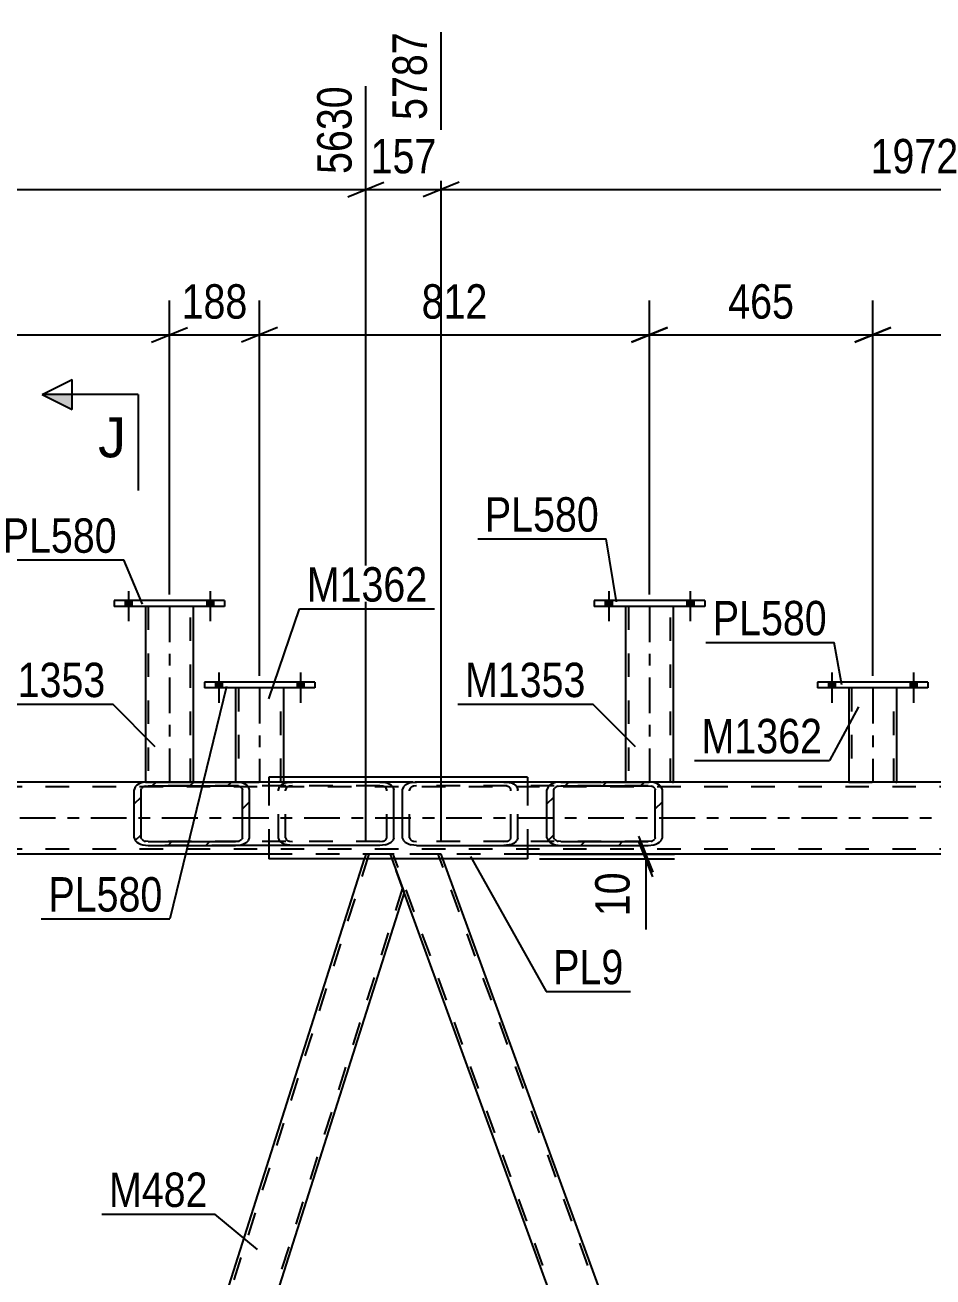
# Model space of a CAD drawing. Header units: millimetres. Extents: x -808 to 381, y -747 to 94.
# Drawn here: x -582.1 to -506.5, y -190.4 to -86.1 of the extents above; entities that cross this region are included whole.
import ezdxf

# ---------------------------------------------------------------- set-up
doc = ezdxf.new("R2010")
doc.units = ezdxf.units.MM
doc.linetypes.add('DXK_LINE_DOT2', pattern=[3.9198, 1.9599, -1.9599])
doc.linetypes.add('DXK_LINE_DOT3', pattern=[5.9187, 2.979, -0.9799, 0.9799, -0.9799])
doc.styles.add('Arial', font='arial.ttf', dxfattribs={"height": 0.2})
doc.styles.add('Arial Narrow', font='ARIALN.TTF', dxfattribs={"height": 0.2})

# ---------------------------------------------------------------- blocks, each defined once
blk = doc.blocks.new('Part-232923327-79938 - 79863')
at = {"color": 7, "linetype": 'DXK_LINE_DOT2'}
for p, q in [((-112.59, -149.19), (-657, -149.19)), ((-530.19, -149.19), (-571.86, -149.19)), ((-111.99, -149.59), (-743.62, -149.59)), ((-111.99, -154.79), (-743.62, -154.79)), ((-540.25, -155.19), (-561.8, -155.19))]:
    blk.add_line(p, q, dxfattribs=at)
at = {"color": 2, "linetype": 'Continuous'}
for p, q in [((-571.86, -149.19), (-615.32, -149.19)), ((-486.73, -149.19), (-530.19, -149.19)), ((-561.8, -155.19), (-625.39, -155.19)), ((-476.66, -155.19), (-540.25, -155.19))]:
    blk.add_line(p, q, dxfattribs=at)
at = {"color": 7, "linetype": 'DXK_LINE_DOT3'}
blk.add_line((-111.99, -152.19), (-743.62, -152.19), dxfattribs=at)
blk = doc.blocks.new('Part-232923327-79882 - 79863')
at = {"linetype": 'Continuous'}
h = blk.add_hatch(dxfattribs=at)
h.set_pattern_fill('', scale=0.7, style=0, pattern_type=0)
h.set_pattern_definition([(45, (-572.9396, -154.072), (-1.57154, 1.57154), [])])
h.paths.add_polyline_path([(-573.03, -153.83), (-572.94, -154.07), (-572.69, -154.28), (-572.31, -154.42), (-571.86, -154.47), (-564.58, -154.47), (-564.14, -154.42), (-563.76, -154.28), (-563.51, -154.07), (-563.42, -153.83), (-563.42, -149.83), (-563.51, -149.58), (-563.76, -149.37), (-564.14, -149.24), (-564.58, -149.19), (-571.86, -149.19), (-572.31, -149.24), (-572.69, -149.37), (-572.94, -149.58), (-573.03, -149.83)])
h.paths.add_polyline_path([(-572.4, -149.7), (-572.28, -149.6), (-572.09, -149.53), (-571.86, -149.51), (-564.58, -149.51), (-564.36, -149.53), (-564.17, -149.6), (-564.05, -149.7), (-564, -149.83), (-564, -153.83), (-564.05, -153.95), (-564.17, -154.05), (-564.36, -154.12), (-564.58, -154.15), (-571.86, -154.15), (-572.09, -154.12), (-572.28, -154.05), (-572.4, -153.95), (-572.45, -153.83), (-572.45, -149.83)])
at = {"color": 2, "linetype": 'Continuous'}
for p, q in [((-571.86, -149.19), (-572.31, -149.24)), ((-571.86, -149.19), (-564.58, -149.19)), ((-552.56, -149.19), (-564.58, -149.19)), ((-564.14, -149.24), (-564.58, -149.19)), ((-552.56, -149.19), (-552.11, -149.24)), ((-572.94, -149.58), (-573.03, -149.83)), ((-573.03, -153.83), (-573.03, -149.83)), ((-572.45, -149.83), (-572.4, -149.7)), ((-572.45, -153.83), (-572.45, -149.83)), ((-572.09, -149.53), (-571.86, -149.51)), ((-571.86, -149.51), (-564.58, -149.51)), ((-564.58, -149.51), (-564.36, -149.53)), ((-564.05, -149.7), (-564, -149.83)), ((-564, -153.83), (-564, -149.83)), ((-563.42, -149.83), (-563.51, -149.58)), ((-563.42, -153.83), (-563.42, -149.83)), ((-551.48, -149.58), (-551.39, -149.83)), ((-551.39, -153.83), (-551.39, -149.83)), ((-573.03, -153.83), (-572.94, -154.07)), ((-572.4, -153.95), (-572.45, -153.83)), ((-571.86, -154.15), (-572.09, -154.12)), ((-571.86, -154.15), (-564.58, -154.15)), ((-564.36, -154.12), (-564.58, -154.15)), ((-564, -153.83), (-564.05, -153.95)), ((-563.51, -154.07), (-563.42, -153.83)), ((-551.39, -153.83), (-551.48, -154.07)), ((-572.31, -154.42), (-571.86, -154.47)), ((-571.86, -154.47), (-564.58, -154.47)), ((-564.58, -154.47), (-564.14, -154.42)), ((-552.56, -154.47), (-564.58, -154.47)), ((-552.11, -154.42), (-552.56, -154.47))]:
    blk.add_line(p, q, dxfattribs=at)
at = {"color": 7, "linetype": 'DXK_LINE_DOT2'}
for p, q in [((-564.58, -149.19), (-571.86, -149.19)), ((-560.28, -149.24), (-559.83, -149.19)), ((-552.56, -149.51), (-571.86, -149.51)), ((-561, -149.83), (-560.91, -149.58)), ((-561, -153.83), (-561, -149.83)), ((-560.37, -149.7), (-560.42, -149.83)), ((-560.42, -153.83), (-560.42, -149.83)), ((-559.83, -149.51), (-560.06, -149.53)), ((-552.33, -149.53), (-552.56, -149.51)), ((-551.97, -149.83), (-552.02, -149.7)), ((-551.97, -153.83), (-551.97, -149.83)), ((-552.56, -154.15), (-571.86, -154.15)), ((-560.91, -154.07), (-561, -153.83)), ((-560.42, -153.83), (-560.37, -153.95)), ((-560.06, -154.12), (-559.83, -154.15)), ((-552.56, -154.15), (-552.33, -154.12)), ((-552.02, -153.95), (-551.97, -153.83)), ((-564.58, -154.47), (-571.86, -154.47)), ((-559.83, -154.47), (-560.28, -154.42))]:
    blk.add_line(p, q, dxfattribs=at)
at = {"color": 2, "linetype": 'Continuous'}
for centre, radius, start, end in [((-572.13, -150.31), 1.09, 99.5182, 138.0637), ((-572, -150.07), 0.545, 99.5182, 138.0637), ((-564.45, -150.07), 0.545, 41.9363, 80.4819), ((-564.32, -150.31), 1.09, 41.9363, 80.4819), ((-552.29, -150.31), 1.09, 41.9363, 80.4819), ((-572.13, -153.34), 1.09, 221.9363, 260.4819), ((-572, -153.59), 0.545, 221.9363, 260.4819), ((-564.45, -153.59), 0.545, 279.5182, 318.0637), ((-564.32, -153.34), 1.09, 279.5182, 318.0637), ((-552.29, -153.34), 1.09, 279.5182, 318.0637)]:
    blk.add_arc(centre, radius, start, end, dxfattribs=at)
at = {"color": 7, "linetype": 'DXK_LINE_DOT2'}
for centre, radius, start, end in [((-560.1, -150.31), 1.09, 99.5182, 138.0637), ((-559.97, -150.07), 0.545, 99.5182, 138.0637), ((-552.42, -150.07), 0.545, 41.9363, 80.4819), ((-560.1, -153.34), 1.09, 221.9363, 260.4819), ((-559.97, -153.59), 0.545, 221.9363, 260.4819), ((-552.42, -153.59), 0.545, 279.5182, 318.0637)]:
    blk.add_arc(centre, radius, start, end, dxfattribs=at)
blk = doc.blocks.new('Part-232923327-79962 - 79863')
at = {"color": 2, "linetype": 'Continuous'}
for p, q in [((-561.8, -148.79), (-561.8, -149.19)), ((-540.25, -148.79), (-561.8, -148.79)), ((-540.25, -148.79), (-540.25, -149.19)), ((-561.8, -154.47), (-561.8, -155.59)), ((-540.25, -154.47), (-540.25, -155.59)), ((-540.25, -155.59), (-561.8, -155.59))]:
    blk.add_line(p, q, dxfattribs=at)
at = {"color": 7, "linetype": 'DXK_LINE_DOT2'}
for p, q in [((-561.8, -149.19), (-561.8, -154.47)), ((-540.25, -149.19), (-540.25, -154.47))]:
    blk.add_line(p, q, dxfattribs=at)
blk = doc.blocks.new('Part-232923327-142901 - 79863')
at = {"color": 2, "linetype": 'Continuous'}
for p, q in [((-513.49, -141.34), (-513.49, -149.19)), ((-509.49, -149.19), (-509.49, -141.34))]:
    blk.add_line(p, q, dxfattribs=at)
at = {"color": 7, "linetype": 'DXK_LINE_DOT2'}
for p, q in [((-509.49, -141.34), (-513.49, -141.34)), ((-513.25, -141.34), (-513.25, -149.19)), ((-509.73, -149.19), (-509.73, -141.34)), ((-513.49, -149.19), (-513.49, -149.19)), ((-513.49, -149.19), (-509.49, -149.19)), ((-509.49, -149.19), (-509.49, -149.19)), ((-509.49, -149.19), (-509.49, -149.19))]:
    blk.add_line(p, q, dxfattribs=at)
at = {"color": 7, "linetype": 'DXK_LINE_DOT3'}
blk.add_line((-511.49, -141.34), (-511.49, -149.19), dxfattribs=at)
blk = doc.blocks.new('Part-232923327-79906 - 79863')
at = {"color": 7, "linetype": 'DXK_LINE_DOT2'}
for p, q in [((-547.44, -155.19), (-551.7, -155.19)), ((-550.53, -158.39), (-551.7, -155.19)), ((-508.13, -274.19), (-551.44, -155.19)), ((-504.38, -274.19), (-547.7, -155.19)), ((-547.3, -155.59), (-547.44, -155.19))]:
    blk.add_line(p, q, dxfattribs=at)
at = {"color": 2, "linetype": 'Continuous'}
for p, q in [((-505.3, -270.98), (-547.3, -155.59)), ((-508.53, -273.79), (-550.53, -158.39))]:
    blk.add_line(p, q, dxfattribs=at)
blk = doc.blocks.new('Part-232923327-142900 - 79863')
at = {"color": 2, "linetype": 'Continuous'}
for p, q in [((-557.97, -140.86), (-567.17, -140.86)), ((-567.17, -140.86), (-567.17, -141.34)), ((-557.97, -141.34), (-567.17, -141.34)), ((-557.97, -140.86), (-557.97, -141.34))]:
    blk.add_line(p, q, dxfattribs=at)
blk = doc.blocks.new('Part-232923327-79913 - 79863')
at = {"color": 7, "linetype": 'DXK_LINE_DOT2'}
for p, q in [((-553.46, -155.19), (-590.29, -271.35)), ((-553.71, -155.19), (-553.84, -155.59)), ((-551.7, -155.19), (-553.71, -155.19)), ((-551.7, -155.19), (-551.55, -155.59)), ((-550.67, -158.02), (-587.5, -274.19))]:
    blk.add_line(p, q, dxfattribs=at)
at = {"color": 2, "linetype": 'Continuous'}
for p, q in [((-590.43, -270.98), (-553.84, -155.59)), ((-551.55, -155.59), (-550.53, -158.39)), ((-550.53, -158.39), (-587.12, -273.79))]:
    blk.add_line(p, q, dxfattribs=at)
blk = doc.blocks.new('Part-232923327-79945 - 79863')
at = {"linetype": 'Continuous'}
h = blk.add_hatch(dxfattribs=at)
h.set_pattern_fill('', scale=0.7, style=0, pattern_type=0)
h.set_pattern_definition([(45, (-538.542, -154.072), (-1.57154, 1.57154), [])])
h.paths.add_polyline_path([(-538.63, -153.83), (-538.54, -154.07), (-538.29, -154.28), (-537.91, -154.42), (-537.47, -154.47), (-530.19, -154.47), (-529.74, -154.42), (-529.36, -154.28), (-529.11, -154.07), (-529.02, -153.83), (-529.02, -149.83), (-529.11, -149.58), (-529.36, -149.37), (-529.74, -149.24), (-530.19, -149.19), (-537.47, -149.19), (-537.91, -149.24), (-538.29, -149.37), (-538.54, -149.58), (-538.63, -149.83)])
h.paths.add_polyline_path([(-538, -149.7), (-537.88, -149.6), (-537.69, -149.53), (-537.47, -149.51), (-530.19, -149.51), (-529.96, -149.53), (-529.78, -149.6), (-529.65, -149.7), (-529.61, -149.83), (-529.61, -153.83), (-529.65, -153.95), (-529.78, -154.05), (-529.96, -154.12), (-530.19, -154.15), (-537.47, -154.15), (-537.69, -154.12), (-537.88, -154.05), (-538, -153.95), (-538.05, -153.83), (-538.05, -149.83)])
at = {"color": 2, "linetype": 'Continuous'}
for p, q in [((-549.94, -149.24), (-549.5, -149.19)), ((-537.47, -149.19), (-549.5, -149.19)), ((-537.47, -149.19), (-537.91, -149.24)), ((-537.47, -149.19), (-530.19, -149.19)), ((-529.74, -149.24), (-530.19, -149.19)), ((-550.66, -149.83), (-550.57, -149.58)), ((-550.66, -153.83), (-550.66, -149.83)), ((-538.54, -149.58), (-538.63, -149.83)), ((-538.63, -153.83), (-538.63, -149.83)), ((-538.05, -149.83), (-538, -149.7)), ((-538.05, -153.83), (-538.05, -149.83)), ((-537.69, -149.53), (-537.47, -149.51)), ((-537.47, -149.51), (-530.19, -149.51)), ((-530.19, -149.51), (-529.96, -149.53)), ((-529.65, -149.7), (-529.61, -149.83)), ((-529.61, -153.83), (-529.61, -149.83)), ((-529.02, -149.83), (-529.11, -149.58)), ((-529.02, -153.83), (-529.02, -149.83)), ((-550.57, -154.07), (-550.66, -153.83)), ((-538.63, -153.83), (-538.54, -154.07)), ((-538, -153.95), (-538.05, -153.83)), ((-537.47, -154.15), (-537.69, -154.12)), ((-537.47, -154.15), (-530.19, -154.15)), ((-529.96, -154.12), (-530.19, -154.15)), ((-529.61, -153.83), (-529.65, -153.95)), ((-529.11, -154.07), (-529.02, -153.83)), ((-549.5, -154.47), (-549.94, -154.42)), ((-549.5, -154.47), (-537.47, -154.47)), ((-537.91, -154.42), (-537.47, -154.47)), ((-537.47, -154.47), (-530.19, -154.47)), ((-530.19, -154.47), (-529.74, -154.42))]:
    blk.add_line(p, q, dxfattribs=at)
at = {"color": 7, "linetype": 'DXK_LINE_DOT2'}
for p, q in [((-542.22, -149.19), (-541.77, -149.24)), ((-530.19, -149.19), (-537.47, -149.19)), ((-550.03, -149.7), (-550.08, -149.83)), ((-550.08, -153.83), (-550.08, -149.83)), ((-549.5, -149.51), (-549.72, -149.53)), ((-530.19, -149.51), (-549.5, -149.51)), ((-541.99, -149.53), (-542.22, -149.51)), ((-541.64, -149.83), (-541.68, -149.7)), ((-541.64, -153.83), (-541.64, -149.83)), ((-541.14, -149.58), (-541.05, -149.83)), ((-541.05, -153.83), (-541.05, -149.83)), ((-550.08, -153.83), (-550.03, -153.95)), ((-549.72, -154.12), (-549.5, -154.15)), ((-530.19, -154.15), (-549.5, -154.15)), ((-542.22, -154.15), (-541.99, -154.12)), ((-541.68, -153.95), (-541.64, -153.83)), ((-541.05, -153.83), (-541.14, -154.07)), ((-541.77, -154.42), (-542.22, -154.47)), ((-537.47, -154.47), (-530.19, -154.47))]:
    blk.add_line(p, q, dxfattribs=at)
at = {"color": 2, "linetype": 'Continuous'}
for centre, radius, start, end in [((-549.76, -150.31), 1.09, 99.5182, 138.0637), ((-537.73, -150.31), 1.09, 99.5182, 138.0637), ((-537.6, -150.07), 0.545, 99.5182, 138.0637), ((-530.05, -150.07), 0.545, 41.9363, 80.4819), ((-529.92, -150.31), 1.09, 41.9363, 80.4819), ((-549.76, -153.34), 1.09, 221.9363, 260.4819), ((-537.73, -153.34), 1.09, 221.9363, 260.4819), ((-537.6, -153.59), 0.545, 221.9363, 260.4819), ((-530.05, -153.59), 0.545, 279.5182, 318.0637), ((-529.92, -153.34), 1.09, 279.5182, 318.0637)]:
    blk.add_arc(centre, radius, start, end, dxfattribs=at)
at = {"color": 7, "linetype": 'DXK_LINE_DOT2'}
for centre, radius, start, end in [((-549.63, -150.07), 0.545, 99.5182, 138.0637), ((-542.08, -150.07), 0.545, 41.9363, 80.4819), ((-541.95, -150.31), 1.09, 41.9363, 80.4819), ((-549.63, -153.59), 0.545, 221.9363, 260.4819), ((-542.08, -153.59), 0.545, 279.5182, 318.0637), ((-541.95, -153.34), 1.09, 279.5182, 318.0637)]:
    blk.add_arc(centre, radius, start, end, dxfattribs=at)
blk = doc.blocks.new('Bolt-232923327-142933 - 79863')
at = {"linetype": 'Continuous'}
for points in [[(-573.21, -134.07), (-573.77, -134.07), (-573.77, -134.55), (-573.21, -134.55)], [(-573.21, -134.07), (-573.77, -134.07), (-573.77, -134.55), (-573.21, -134.55)], [(-566.41, -134.07), (-566.97, -134.07), (-566.97, -134.55), (-566.41, -134.55)], [(-566.41, -134.07), (-566.97, -134.07), (-566.97, -134.55), (-566.41, -134.55)]]:
    blk.add_hatch(color=1, dxfattribs=at).paths.add_polyline_path(points)
at = {"color": 1, "linetype": 'Continuous'}
for p, q in [((-573.49, -133.27), (-573.49, -135.79)), ((-573.49, -133.27), (-573.49, -135.79)), ((-566.69, -133.27), (-566.69, -135.79)), ((-566.69, -133.27), (-566.69, -135.79)), ((-573.77, -134.07), (-573.77, -134.55)), ((-573.77, -134.07), (-573.77, -134.55)), ((-573.21, -134.07), (-573.21, -134.55)), ((-573.21, -134.07), (-573.21, -134.55)), ((-566.97, -134.07), (-566.97, -134.55)), ((-566.97, -134.07), (-566.97, -134.55)), ((-566.41, -134.07), (-566.41, -134.55)), ((-566.41, -134.07), (-566.41, -134.55))]:
    blk.add_line(p, q, dxfattribs=at)
blk = doc.blocks.new('Part-232923327-142856 - 79863')
at = {"color": 2, "linetype": 'Continuous'}
for p, q in [((-525.49, -134.07), (-534.69, -134.07)), ((-534.69, -134.07), (-534.69, -134.55)), ((-525.49, -134.55), (-534.69, -134.55)), ((-525.49, -134.07), (-525.49, -134.55))]:
    blk.add_line(p, q, dxfattribs=at)
blk = doc.blocks.new('Part-232923327-142851 - 79863')
at = {"color": 2, "linetype": 'Continuous'}
for p, q in [((-572.09, -134.55), (-572.09, -149.19)), ((-568.09, -149.19), (-568.09, -134.55))]:
    blk.add_line(p, q, dxfattribs=at)
at = {"color": 7, "linetype": 'DXK_LINE_DOT2'}
for p, q in [((-568.09, -134.55), (-572.09, -134.55)), ((-571.85, -134.55), (-571.85, -149.19)), ((-568.33, -149.19), (-568.33, -134.55)), ((-572.09, -149.19), (-572.09, -149.19)), ((-572.09, -149.19), (-568.09, -149.19)), ((-568.09, -149.19), (-568.09, -149.19)), ((-568.09, -149.19), (-568.09, -149.19))]:
    blk.add_line(p, q, dxfattribs=at)
at = {"color": 7, "linetype": 'DXK_LINE_DOT3'}
blk.add_line((-570.09, -134.55), (-570.09, -149.19), dxfattribs=at)
blk = doc.blocks.new('Part-232923327-142852 - 79863')
at = {"color": 2, "linetype": 'Continuous'}
for p, q in [((-565.49, -134.07), (-574.69, -134.07)), ((-574.69, -134.07), (-574.69, -134.55)), ((-565.49, -134.55), (-574.69, -134.55)), ((-565.49, -134.07), (-565.49, -134.55))]:
    blk.add_line(p, q, dxfattribs=at)
blk = doc.blocks.new('Part-232923327-142855 - 79863')
at = {"color": 2, "linetype": 'Continuous'}
for p, q in [((-532.09, -134.55), (-532.09, -149.19)), ((-528.09, -149.19), (-528.09, -134.55))]:
    blk.add_line(p, q, dxfattribs=at)
at = {"color": 7, "linetype": 'DXK_LINE_DOT2'}
for p, q in [((-528.09, -134.55), (-532.09, -134.55)), ((-531.85, -134.55), (-531.85, -149.19)), ((-528.33, -149.19), (-528.33, -134.55)), ((-532.09, -149.19), (-532.09, -149.19)), ((-532.09, -149.19), (-528.09, -149.19)), ((-528.09, -149.19), (-528.09, -149.19)), ((-528.09, -149.19), (-528.09, -149.19))]:
    blk.add_line(p, q, dxfattribs=at)
at = {"color": 7, "linetype": 'DXK_LINE_DOT3'}
blk.add_line((-530.09, -134.55), (-530.09, -149.19), dxfattribs=at)
blk = doc.blocks.new('Part-232923327-142899 - 79863')
at = {"color": 2, "linetype": 'Continuous'}
for p, q in [((-564.57, -141.34), (-564.57, -149.19)), ((-560.57, -141.34), (-560.57, -148.79))]:
    blk.add_line(p, q, dxfattribs=at)
at = {"color": 7, "linetype": 'DXK_LINE_DOT2'}
for p, q in [((-560.57, -141.34), (-564.57, -141.34)), ((-564.33, -141.34), (-564.33, -149.19)), ((-560.81, -149.19), (-560.81, -141.34)), ((-564.57, -149.19), (-564.57, -149.19)), ((-564.57, -149.19), (-564.57, -149.19)), ((-564.57, -149.19), (-560.57, -149.19)), ((-560.57, -148.79), (-560.57, -149.19))]:
    blk.add_line(p, q, dxfattribs=at)
at = {"color": 7, "linetype": 'DXK_LINE_DOT3'}
blk.add_line((-562.57, -141.34), (-562.57, -149.19), dxfattribs=at)
blk = doc.blocks.new('Part-232923327-142902 - 79863')
at = {"color": 2, "linetype": 'Continuous'}
for p, q in [((-506.89, -140.86), (-516.09, -140.86)), ((-516.09, -140.86), (-516.09, -141.34)), ((-506.89, -141.34), (-516.09, -141.34)), ((-506.89, -140.86), (-506.89, -141.34))]:
    blk.add_line(p, q, dxfattribs=at)
blk = doc.blocks.new('Bolt-232923327-142935 - 79863')
at = {"linetype": 'Continuous'}
for points in [[(-533.21, -134.07), (-533.77, -134.07), (-533.77, -134.55), (-533.21, -134.55)], [(-533.21, -134.07), (-533.77, -134.07), (-533.77, -134.55), (-533.21, -134.55)], [(-526.41, -134.07), (-526.97, -134.07), (-526.97, -134.55), (-526.41, -134.55)], [(-526.41, -134.07), (-526.97, -134.07), (-526.97, -134.55), (-526.41, -134.55)]]:
    blk.add_hatch(color=1, dxfattribs=at).paths.add_polyline_path(points)
at = {"color": 1, "linetype": 'Continuous'}
for p, q in [((-533.49, -133.27), (-533.49, -135.79)), ((-533.49, -133.27), (-533.49, -135.79)), ((-526.69, -133.27), (-526.69, -135.79)), ((-526.69, -133.27), (-526.69, -135.79)), ((-533.77, -134.07), (-533.77, -134.55)), ((-533.77, -134.07), (-533.77, -134.55)), ((-533.21, -134.07), (-533.21, -134.55)), ((-533.21, -134.07), (-533.21, -134.55)), ((-526.97, -134.07), (-526.97, -134.55)), ((-526.97, -134.07), (-526.97, -134.55)), ((-526.41, -134.07), (-526.41, -134.55)), ((-526.41, -134.07), (-526.41, -134.55))]:
    blk.add_line(p, q, dxfattribs=at)
blk = doc.blocks.new('Bolt-232923327-142955 - 79863')
at = {"linetype": 'Continuous'}
for points in [[(-565.69, -140.86), (-566.25, -140.86), (-566.25, -141.34), (-565.69, -141.34)], [(-565.69, -140.86), (-566.25, -140.86), (-566.25, -141.34), (-565.69, -141.34)], [(-558.89, -140.86), (-559.45, -140.86), (-559.45, -141.34), (-558.89, -141.34)], [(-558.89, -140.86), (-559.45, -140.86), (-559.45, -141.34), (-558.89, -141.34)]]:
    blk.add_hatch(color=1, dxfattribs=at).paths.add_polyline_path(points)
at = {"color": 1, "linetype": 'Continuous'}
for p, q in [((-565.97, -140.06), (-565.97, -142.58)), ((-565.97, -140.06), (-565.97, -142.58)), ((-559.17, -140.06), (-559.17, -142.58)), ((-559.17, -140.06), (-559.17, -142.58)), ((-566.25, -140.86), (-566.25, -141.34)), ((-566.25, -140.86), (-566.25, -141.34)), ((-565.69, -140.86), (-565.69, -141.34)), ((-565.69, -140.86), (-565.69, -141.34)), ((-559.45, -140.86), (-559.45, -141.34)), ((-559.45, -140.86), (-559.45, -141.34)), ((-558.89, -140.86), (-558.89, -141.34)), ((-558.89, -140.86), (-558.89, -141.34))]:
    blk.add_line(p, q, dxfattribs=at)
blk = doc.blocks.new('Bolt-232923327-142956 - 79863')
at = {"linetype": 'Continuous'}
for points in [[(-514.61, -140.86), (-515.17, -140.86), (-515.17, -141.34), (-514.61, -141.34)], [(-514.61, -140.86), (-515.17, -140.86), (-515.17, -141.34), (-514.61, -141.34)], [(-507.81, -140.86), (-508.37, -140.86), (-508.37, -141.34), (-507.81, -141.34)], [(-507.81, -140.86), (-508.37, -140.86), (-508.37, -141.34), (-507.81, -141.34)]]:
    blk.add_hatch(color=1, dxfattribs=at).paths.add_polyline_path(points)
at = {"color": 1, "linetype": 'Continuous'}
for p, q in [((-514.89, -140.06), (-514.89, -142.58)), ((-514.89, -140.06), (-514.89, -142.58)), ((-508.09, -140.06), (-508.09, -142.58)), ((-508.09, -140.06), (-508.09, -142.58)), ((-515.17, -140.86), (-515.17, -141.34)), ((-515.17, -140.86), (-515.17, -141.34)), ((-514.61, -140.86), (-514.61, -141.34)), ((-514.61, -140.86), (-514.61, -141.34)), ((-508.37, -140.86), (-508.37, -141.34)), ((-508.37, -140.86), (-508.37, -141.34)), ((-507.81, -140.86), (-507.81, -141.34)), ((-507.81, -140.86), (-507.81, -141.34))]:
    blk.add_line(p, q, dxfattribs=at)
blk = doc.blocks.new('StraightDimension-232923327-158019 - 79863')
at = {"color": 7, "linetype": 'Continuous'}
for p, q in [((-531, -153.69), (-529.8, -156.69)), ((-529.8, -157.09), (-531, -154.09)), ((-539.25, -155.19), (-528, -155.19)), ((-530.4, -155.59), (-530.4, -155.19)), ((-539.25, -155.59), (-528, -155.59)), ((-530.4, -155.59), (-530.4, -161.49)), ((-530.4, -155.59), (-530.4, -161.49))]:
    blk.add_line(p, q, dxfattribs=at)
at = {"color": 0}
blk.add_wipeout([(-531.15, -156.11), (-535.35, -156.11), (-535.35, -160.97), (-531.15, -160.97)], dxfattribs=at)
at = {"color": 3, "style": 'Arial Narrow'}
blk.add_text('10', height=2.863, rotation=90.0002, dxfattribs=at).set_placement((-531.75, -160.37))
blk = doc.blocks.new('StraightDimension-232923327-156610 - 79863')
at = {"color": 7, "linetype": 'Continuous'}
for p, q in [((-570.09, -133.55), (-570.09, -109.07)), ((-562.57, -140.34), (-562.57, -109.07)), ((-571.59, -112.52), (-568.59, -111.32)), ((-561.07, -111.32), (-564.07, -112.52)), ((-570.09, -111.92), (-562.57, -111.92))]:
    blk.add_line(p, q, dxfattribs=at)
at = {"color": 0}
blk.add_wipeout([(-562.99, -111.17), (-562.99, -106.97), (-569.67, -106.97), (-569.67, -111.17)], dxfattribs=at)
at = {"color": 3, "style": 'Arial Narrow'}
blk.add_text('188', height=2.863, dxfattribs=at).set_placement((-569.07, -110.57))
blk = doc.blocks.new('StraightDimension-232923327-156608 - 79863')
at = {"color": 7, "linetype": 'Continuous'}
for p, q in [((-530.09, -133.55), (-530.09, -109.07)), ((-511.49, -140.34), (-511.49, -109.07)), ((-528.59, -111.32), (-531.59, -112.52)), ((-512.99, -112.52), (-509.99, -111.32)), ((-530.09, -111.92), (-511.49, -111.92))]:
    blk.add_line(p, q, dxfattribs=at)
at = {"color": 0}
blk.add_wipeout([(-517.45, -111.17), (-517.45, -106.97), (-524.13, -106.97), (-524.13, -111.17)], dxfattribs=at)
at = {"color": 3, "style": 'Arial Narrow'}
blk.add_text('465', height=2.863, dxfattribs=at).set_placement((-523.53, -110.57))
blk = doc.blocks.new('StraightDimension-232923327-123364 - 79863')
at = {"color": 7, "linetype": 'Continuous'}
for p, q in [((-547.44, -154.19), (-547.44, -86.7)), ((-468.58, -154.19), (-468.58, -91.2)), ((-545.94, -99.21), (-548.94, -100.41)), ((-547.44, -99.81), (-468.58, -99.81)), ((-470.08, -100.41), (-467.08, -99.21))]:
    blk.add_line(p, q, dxfattribs=at)
at = {"color": 0}
blk.add_wipeout([(-503.75, -99.06), (-503.75, -94.86), (-512.27, -94.86), (-512.27, -99.06)], dxfattribs=at)
at = {"color": 3, "style": 'Arial Narrow'}
blk.add_text('1972', height=2.863, dxfattribs=at).set_placement((-511.67, -98.46))
at = {"color": 0, "linetype": 'Continuous'}
blk.add_wipeout([(-469.18, -90.6), (-473.38, -90.6), (-473.38, -99.11), (-469.18, -99.11)], dxfattribs=at)
at = {"color": 3, "linetype": 'Continuous', "style": 'Arial Narrow'}
blk.add_text('7758', height=2.863, rotation=90.0002, dxfattribs=at).set_placement((-469.78, -98.51))
blk = doc.blocks.new('StraightDimension-232923327-156609 - 79863')
at = {"color": 7, "linetype": 'Continuous'}
for p, q in [((-562.57, -140.34), (-562.57, -109.07)), ((-530.09, -133.55), (-530.09, -109.07)), ((-561.07, -111.32), (-564.07, -112.52)), ((-531.59, -112.52), (-528.59, -111.32)), ((-562.57, -111.92), (-530.09, -111.92))]:
    blk.add_line(p, q, dxfattribs=at)
at = {"color": 0}
blk.add_wipeout([(-542.99, -111.17), (-542.99, -106.97), (-549.67, -106.97), (-549.67, -111.17)], dxfattribs=at)
at = {"color": 3, "style": 'Arial Narrow'}
blk.add_text('812', height=2.863, dxfattribs=at).set_placement((-549.07, -110.57))
blk = doc.blocks.new('StraightDimension-232923327-123365 - 79863')
at = {"color": 7, "linetype": 'Continuous'}
for p, q in [((-547.44, -154.19), (-547.44, -86.7)), ((-553.71, -154.19), (-553.71, -91.2)), ((-555.21, -100.41), (-552.21, -99.21)), ((-553.71, -99.81), (-547.44, -99.81)), ((-545.94, -99.21), (-548.94, -100.41))]:
    blk.add_line(p, q, dxfattribs=at)
at = {"color": 0}
blk.add_wipeout([(-547.23, -99.06), (-547.23, -94.86), (-553.92, -94.86), (-553.92, -99.06)], dxfattribs=at)
at = {"color": 3, "style": 'Arial Narrow'}
blk.add_text('157', height=2.863, dxfattribs=at).set_placement((-553.32, -98.46))
at = {"color": 0, "linetype": 'Continuous'}
blk.add_wipeout([(-548.04, -86.1), (-552.24, -86.1), (-552.24, -94.61), (-548.04, -94.61)], dxfattribs=at)
at = {"color": 3, "linetype": 'Continuous', "style": 'Arial Narrow'}
blk.add_text('5787', height=2.863, rotation=90.0002, dxfattribs=at).set_placement((-548.64, -94.01))
blk = doc.blocks.new('StraightDimension-232923327-123366 - 79863')
at = {"color": 7, "linetype": 'Continuous'}
for p, q in [((-632.58, -154.19), (-632.58, -86.7)), ((-553.71, -154.19), (-553.71, -91.2)), ((-631.08, -99.21), (-634.08, -100.41)), ((-632.58, -99.81), (-553.71, -99.81)), ((-555.21, -100.41), (-552.21, -99.21))]:
    blk.add_line(p, q, dxfattribs=at)
at = {"color": 0}
blk.add_wipeout([(-588.89, -99.06), (-588.89, -94.86), (-597.4, -94.86), (-597.4, -99.06)], dxfattribs=at)
at = {"color": 3, "style": 'Arial Narrow'}
blk.add_text('1972', height=2.863, dxfattribs=at).set_placement((-596.8, -98.46))
at = {"color": 0, "linetype": 'Continuous'}
blk.add_wipeout([(-554.31, -90.6), (-558.51, -90.6), (-558.51, -99.11), (-554.31, -99.11)], dxfattribs=at)
at = {"color": 3, "linetype": 'Continuous', "style": 'Arial Narrow'}
blk.add_text('5630', height=2.863, rotation=90.0002, dxfattribs=at).set_placement((-554.91, -98.51))
blk = doc.blocks.new('StraightDimension-232923327-156607 - 79863')
at = {"color": 7, "linetype": 'Continuous'}
for p, q in [((-511.49, -140.34), (-511.49, -109.07)), ((-490.09, -133.55), (-490.09, -109.07)), ((-509.99, -111.32), (-512.99, -112.52)), ((-491.59, -112.52), (-488.59, -111.32)), ((-511.49, -111.92), (-490.09, -111.92))]:
    blk.add_line(p, q, dxfattribs=at)
at = {"color": 0}
blk.add_wipeout([(-497.45, -111.17), (-497.45, -106.97), (-504.13, -106.97), (-504.13, -111.17)], dxfattribs=at)
at = {"color": 3, "style": 'Arial Narrow'}
blk.add_text('535', height=2.863, dxfattribs=at).set_placement((-503.53, -110.57))
blk = doc.blocks.new('StraightDimension-232923327-156611 - 79863')
at = {"color": 7, "linetype": 'Continuous'}
for p, q in [((-610.09, -132.59), (-610.09, -109.07)), ((-570.09, -133.55), (-570.09, -109.07)), ((-608.59, -111.32), (-611.59, -112.52)), ((-571.59, -112.52), (-568.59, -111.32)), ((-610.09, -111.92), (-570.09, -111.92))]:
    blk.add_line(p, q, dxfattribs=at)
at = {"color": 0}
blk.add_wipeout([(-585.83, -111.17), (-585.83, -106.97), (-594.34, -106.97), (-594.34, -111.17)], dxfattribs=at)
at = {"color": 3, "style": 'Arial Narrow'}
blk.add_text('1000', height=2.863, dxfattribs=at).set_placement((-593.74, -110.57))
blk = doc.blocks.new('Mark-232923327-157433 - 79863')
at = {"color": 30, "linetype": 'Continuous'}
for p in [(-544.4, -128.92), (-532.83, -134.17)]:
    blk.add_line(p, (-533.69, -128.92), dxfattribs=at)
at = {"color": 0}
blk.add_wipeout([(-534.29, -128.32), (-534.29, -125.32), (-543.8, -125.32), (-543.8, -128.32)], dxfattribs=at)
blk.add_wipeout([(-534.29, -128.32), (-534.29, -125.32), (-543.8, -125.32), (-543.8, -128.32)], dxfattribs=at)
at = {"color": 3, "style": 'Arial Narrow'}
blk.add_text('PL580', height=2.863, dxfattribs=at).set_placement((-543.8, -128.32))
blk = doc.blocks.new('Mark-232923327-157481 - 79863')
at = {"color": 30, "linetype": 'Continuous'}
for p in [(-525.41, -137.56), (-514.06, -141.1)]:
    blk.add_line(p, (-514.7, -137.56), dxfattribs=at)
at = {"color": 0}
blk.add_wipeout([(-515.3, -136.96), (-515.3, -133.96), (-524.81, -133.96), (-524.81, -136.96)], dxfattribs=at)
blk.add_wipeout([(-515.3, -136.96), (-515.3, -133.96), (-524.81, -133.96), (-524.81, -136.96)], dxfattribs=at)
at = {"color": 3, "style": 'Arial Narrow'}
blk.add_text('PL580', height=2.863, dxfattribs=at).set_placement((-524.81, -136.96))
blk = doc.blocks.new('Mark-232923327-157383 - 79863')
at = {"color": 30, "linetype": 'Continuous'}
for p in [(-565.32, -141.24), (-580.76, -160.58)]:
    blk.add_line(p, (-570.05, -160.58), dxfattribs=at)
at = {"color": 0}
blk.add_wipeout([(-570.65, -159.98), (-570.65, -156.98), (-580.16, -156.98), (-580.16, -159.98)], dxfattribs=at)
blk.add_wipeout([(-570.65, -159.98), (-570.65, -156.98), (-580.16, -156.98), (-580.16, -159.98)], dxfattribs=at)
at = {"color": 3, "style": 'Arial Narrow'}
blk.add_text('PL580', height=2.863, dxfattribs=at).set_placement((-580.16, -159.98))
blk = doc.blocks.new('SectionMark-232923327-107900 - 79863')
at = {"linetype": 'Continuous'}
blk.add_hatch(color=6, dxfattribs=at).paths.add_polyline_path([(-578.2, -116.88), (-578.2, -118.13), (-580.7, -116.88)])
at = {"color": 6, "linetype": 'Continuous'}
for p, q in [((-580.7, -116.88), (-578.2, -115.63)), ((-578.2, -118.13), (-578.2, -115.63)), ((-572.7, -116.88), (-580.7, -116.88)), ((-580.7, -116.88), (-578.2, -118.13)), ((-572.7, -116.88), (-572.7, -124.88))]:
    blk.add_line(p, q, dxfattribs=at)
at = {"color": 0, "linetype": 'Continuous'}
blk.add_wipeout([(-573.7, -122.13), (-573.7, -118.63), (-576.03, -118.63), (-576.03, -122.13)], dxfattribs=at)
at = {"color": 3, "linetype": 'Continuous', "style": 'Arial'}
blk.add_text('J', height=3.34, dxfattribs=at).set_placement((-576.03, -122.13))
blk = doc.blocks.new('Mark-232923327-84458 - 79863')
at = {"color": 30, "linetype": 'Continuous'}
for p in [(-575.72, -185.2), (-562.76, -188.16)]:
    blk.add_line(p, (-566.3, -185.2), dxfattribs=at)
at = {"color": 0}
blk.add_wipeout([(-566.9, -184.6), (-566.9, -181.6), (-575.12, -181.6), (-575.12, -184.6)], dxfattribs=at)
blk.add_wipeout([(-566.9, -184.6), (-566.9, -181.6), (-575.12, -181.6), (-575.12, -184.6)], dxfattribs=at)
at = {"color": 3, "style": 'Arial Narrow'}
blk.add_text('M482', height=2.863, dxfattribs=at).set_placement((-575.12, -184.6))
blk = doc.blocks.new('Mark-232923327-157373 - 79863')
at = {"color": 30, "linetype": 'Continuous'}
for p, q in [((-561.81, -142.25), (-559.24, -134.75)), ((-559.24, -134.75), (-547.99, -134.75))]:
    blk.add_line(p, q, dxfattribs=at)
at = {"color": 0}
blk.add_wipeout([(-548.59, -134.15), (-548.59, -131.15), (-558.64, -131.15), (-558.64, -134.15)], dxfattribs=at)
blk.add_wipeout([(-548.59, -134.15), (-548.59, -131.15), (-558.64, -131.15), (-558.64, -134.15)], dxfattribs=at)
at = {"color": 3, "style": 'Arial Narrow'}
blk.add_text('M1362', height=2.863, dxfattribs=at).set_placement((-558.64, -134.15))
blk = doc.blocks.new('Mark-232923327-157430 - 79863')
at = {"color": 30, "linetype": 'Continuous'}
for p in [(-546.06, -142.71), (-531.27, -146.25)]:
    blk.add_line(p, (-534.81, -142.71), dxfattribs=at)
at = {"color": 0}
blk.add_wipeout([(-535.41, -142.11), (-535.41, -139.11), (-545.46, -139.11), (-545.46, -142.11)], dxfattribs=at)
blk.add_wipeout([(-535.41, -142.11), (-535.41, -139.11), (-545.46, -139.11), (-545.46, -142.11)], dxfattribs=at)
at = {"color": 3, "style": 'Arial Narrow'}
blk.add_text('M1353', height=2.863, dxfattribs=at).set_placement((-545.46, -142.11))
blk = doc.blocks.new('Mark-232923327-157370 - 79863')
at = {"color": 30, "linetype": 'Continuous'}
for p in [(-586.06, -142.71), (-571.27, -146.25)]:
    blk.add_line(p, (-574.81, -142.71), dxfattribs=at)
at = {"color": 0}
blk.add_wipeout([(-575.41, -142.11), (-575.41, -139.11), (-585.46, -139.11), (-585.46, -142.11)], dxfattribs=at)
blk.add_wipeout([(-575.41, -142.11), (-575.41, -139.11), (-585.46, -139.11), (-585.46, -142.11)], dxfattribs=at)
at = {"color": 3, "style": 'Arial Narrow'}
blk.add_text('M1353', height=2.863, dxfattribs=at).set_placement((-585.46, -142.11))
blk = doc.blocks.new('Mark-232923327-157380 - 79863')
at = {"color": 30, "linetype": 'Continuous'}
for p in [(-584.57, -130.68), (-572.32, -134.38)]:
    blk.add_line(p, (-573.87, -130.68), dxfattribs=at)
at = {"color": 0}
blk.add_wipeout([(-574.47, -130.08), (-574.47, -127.08), (-583.97, -127.08), (-583.97, -130.08)], dxfattribs=at)
blk.add_wipeout([(-574.47, -130.08), (-574.47, -127.08), (-583.97, -127.08), (-583.97, -130.08)], dxfattribs=at)
at = {"color": 3, "style": 'Arial Narrow'}
blk.add_text('PL580', height=2.863, dxfattribs=at).set_placement((-583.97, -130.08))
blk = doc.blocks.new('Mark-232923327-157478 - 79863')
at = {"color": 30, "linetype": 'Continuous'}
for p in [(-512.68, -142.93), (-526.35, -147.39)]:
    blk.add_line(p, (-515.1, -147.39), dxfattribs=at)
at = {"color": 0}
blk.add_wipeout([(-515.7, -146.79), (-515.7, -143.79), (-525.75, -143.79), (-525.75, -146.79)], dxfattribs=at)
blk.add_wipeout([(-515.7, -146.79), (-515.7, -143.79), (-525.75, -143.79), (-525.75, -146.79)], dxfattribs=at)
at = {"color": 3, "style": 'Arial Narrow'}
blk.add_text('M1362', height=2.863, dxfattribs=at).set_placement((-525.75, -146.79))
blk = doc.blocks.new('Mark-232923327-158035 - 79863')
at = {"color": 30, "linetype": 'Continuous'}
for p, q in [((-545, -155.4), (-538.71, -166.64)), ((-538.71, -166.64), (-531.66, -166.64))]:
    blk.add_line(p, q, dxfattribs=at)
at = {"color": 0}
blk.add_wipeout([(-532.26, -166.04), (-532.26, -163.04), (-538.11, -163.04), (-538.11, -166.04)], dxfattribs=at)
blk.add_wipeout([(-532.26, -166.04), (-532.26, -163.04), (-538.11, -163.04), (-538.11, -166.04)], dxfattribs=at)
at = {"color": 3, "style": 'Arial Narrow'}
blk.add_text('PL9', height=2.863, dxfattribs=at).set_placement((-538.11, -166.04))

msp = doc.modelspace()

# ---------------------------------------------------------------- block references
for name in ['Bolt-232923327-142933 - 79863', 'Bolt-232923327-142935 - 79863', 'Part-232923327-142852 - 79863', 'Part-232923327-142851 - 79863', 'Part-232923327-142856 - 79863', 'Part-232923327-142855 - 79863', 'Bolt-232923327-142955 - 79863', 'Bolt-232923327-142956 - 79863', 'Part-232923327-142900 - 79863', 'Part-232923327-142899 - 79863', 'Part-232923327-142902 - 79863', 'Part-232923327-142901 - 79863', 'Part-232923327-79938 - 79863', 'Part-232923327-79882 - 79863', 'Part-232923327-79962 - 79863', 'Part-232923327-79945 - 79863', 'Part-232923327-79913 - 79863', 'Part-232923327-79906 - 79863']:
    msp.add_blockref(name, (0, 0))

# ---------------------------------------------------------------- next in the draw order: block references
for name in ['StraightDimension-232923327-156610 - 79863', 'StraightDimension-232923327-156608 - 79863', 'StraightDimension-232923327-158019 - 79863']:
    msp.add_blockref(name, (0, 0))

# ---------------------------------------------------------------- next in the draw order: block references
for name in ['StraightDimension-232923327-123364 - 79863', 'Mark-232923327-158035 - 79863']:
    msp.add_blockref(name, (0, 0))

# ---------------------------------------------------------------- next in the draw order: block references
for name in ['StraightDimension-232923327-156609 - 79863', 'StraightDimension-232923327-156607 - 79863', 'Mark-232923327-157481 - 79863', 'Mark-232923327-157478 - 79863']:
    msp.add_blockref(name, (0, 0))

# ---------------------------------------------------------------- next in the draw order: block references
for name in ['StraightDimension-232923327-123365 - 79863', 'Mark-232923327-157433 - 79863']:
    msp.add_blockref(name, (0, 0))

# ---------------------------------------------------------------- next in the draw order: block references
for name in ['StraightDimension-232923327-123366 - 79863', 'Mark-232923327-157430 - 79863']:
    msp.add_blockref(name, (0, 0))

# ---------------------------------------------------------------- next in the draw order: block references
for name in ['StraightDimension-232923327-156611 - 79863', 'Mark-232923327-157373 - 79863', 'Mark-232923327-157383 - 79863']:
    msp.add_blockref(name, (0, 0))

# ---------------------------------------------------------------- next in the draw order: block references
msp.add_blockref('SectionMark-232923327-107900 - 79863', (0, 0))

# ---------------------------------------------------------------- next in the draw order: block references
for name in ['Mark-232923327-157380 - 79863', 'Mark-232923327-157370 - 79863', 'Mark-232923327-84458 - 79863']:
    msp.add_blockref(name, (0, 0))

doc.saveas('drawing.dxf')
